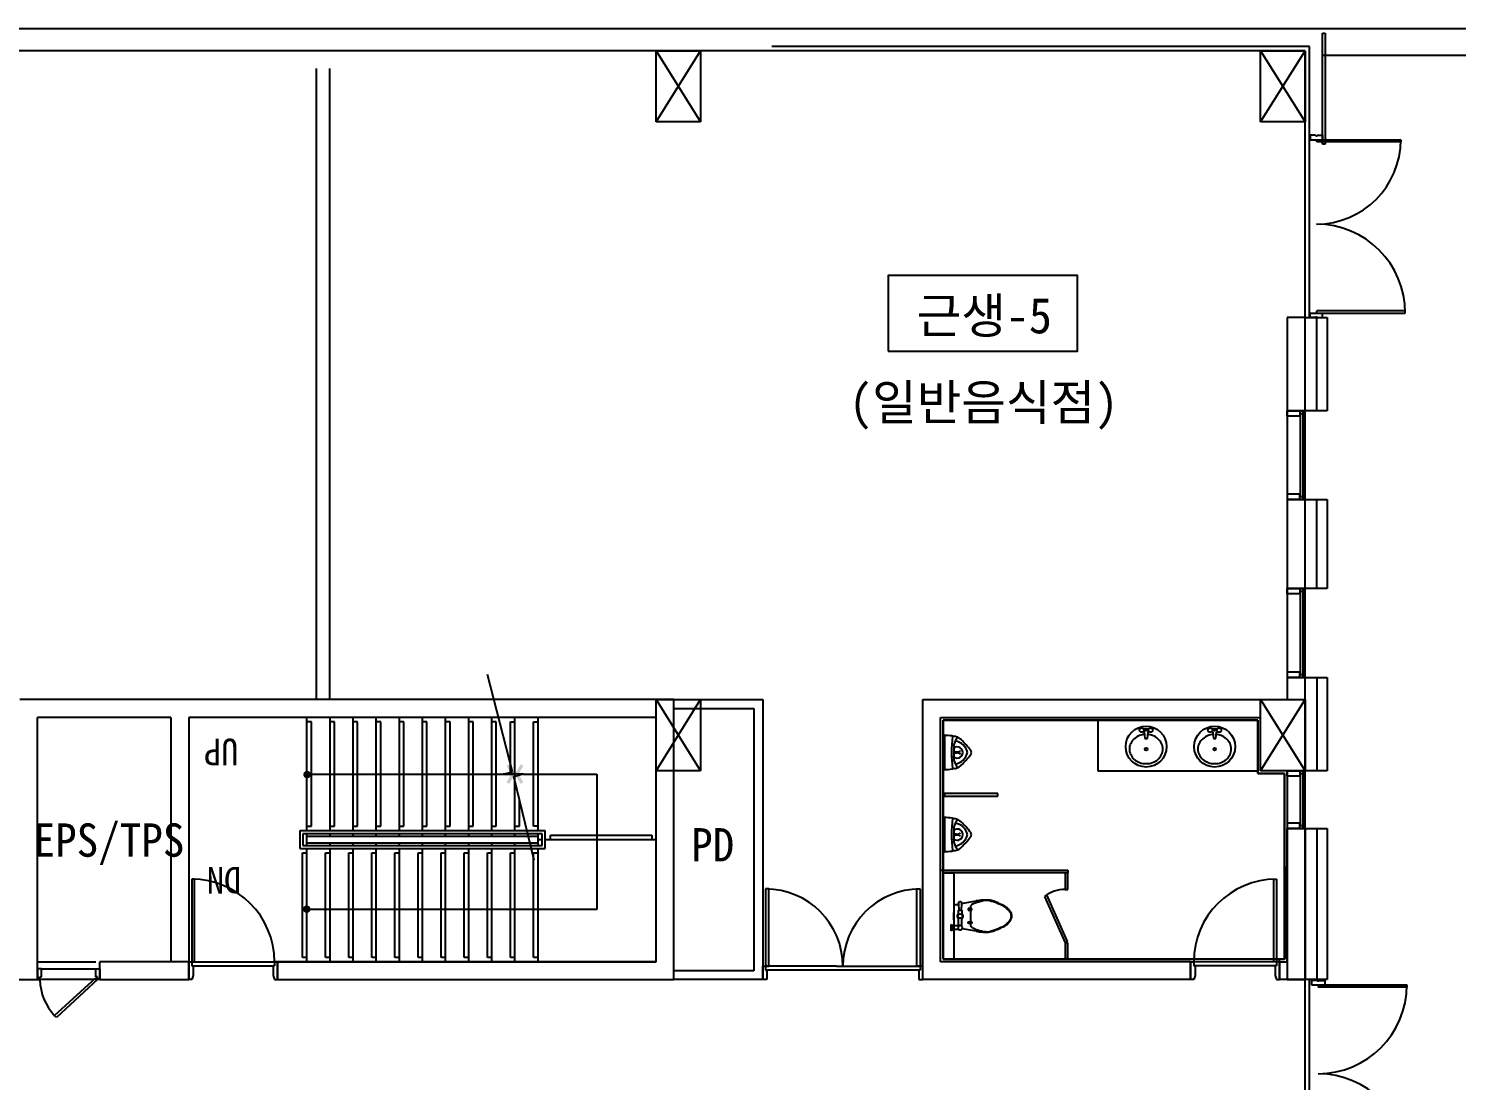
# Model space of a CAD drawing. Header units: millimetres. Extents: x 16332047 to 33387680, y -14835522 to -7015081.
# Drawn here: x 16663697 to 16679762, y -7482755 to -7470921 of the extents above; entities that cross this region are included whole.
import ezdxf
from ezdxf.enums import TextEntityAlignment as Align

# ---------------------------------------------------------------- set-up
doc = ezdxf.new("R2010")
doc.units = ezdxf.units.MM
doc.header["$LTSCALE"] = 300
doc.header["$MEASUREMENT"] = 0
doc.layers.add('arch', color=255, linetype='CONTINUOUS', lineweight=25)
doc.styles.add('돋움체', font='')
doc.styles.get('돋움체').set_extended_font_data('DotumChe')

msp = doc.modelspace()

# ---------------------------------------------------------------- hatches: boundary and pattern name
at = {"layer": 'arch'}
h = msp.add_hatch(color=256, dxfattribs=at)
edge = h.paths.add_edge_path()
edge.add_arc((16666831, -7479314), 42.7, 90, 270, ccw=False)
edge.add_arc((16666831, -7479314), 42.7, -90, 90, ccw=False)
for points in [[(16669106, -7479198), (16669075, -7479216), (16669129, -7479308), (16669075, -7479401), (16669106, -7479418), (16669170, -7479308)], [(16669233, -7479198), (16669264, -7479216), (16669211, -7479308), (16669264, -7479401), (16669233, -7479418), (16669170, -7479308)]]:
    msp.add_hatch(color=256, dxfattribs=at).paths.add_polyline_path(points)
h = msp.add_hatch(color=256, dxfattribs=at)
edge = h.paths.add_edge_path()
edge.add_arc((16666827, -7480828), 42.7, 90, 270, ccw=False)
edge.add_arc((16666827, -7480828), 42.7, -90, 90, ccw=False)

# ---------------------------------------------------------------- linework, layer by layer
for p, q in [((16616459, -7470921), (16683759, -7470921)), ((16678256, -7472221), (16678256, -7470974)), ((16678256, -7470974), (16678284, -7470974)), ((16678284, -7470974), (16678284, -7472221)), ((16678109, -7471121), (16672059, -7471121)), ((16678109, -7474171), (16678109, -7471121)), ((16678110, -7474171), (16678109, -7471121)), ((16678059, -7471171), (16654759, -7471171)), ((16678059, -7471171), (16654759, -7471171)), ((16670759, -7471171), (16671259, -7471971)), ((16670759, -7471971), (16671259, -7471171)), ((16670759, -7471971), (16670759, -7471171)), ((16670759, -7471171), (16671259, -7471171)), ((16671259, -7471171), (16671259, -7471971)), ((16677559, -7471171), (16678059, -7471971)), ((16677559, -7471971), (16678059, -7471171)), ((16677559, -7471971), (16677559, -7471171)), ((16677559, -7471171), (16678059, -7471171)), ((16678059, -7494521), (16678059, -7471171)), ((16678059, -7494521), (16678059, -7471171)), ((16678059, -7471171), (16678059, -7471971)), ((16678259, -7471221), (16683309, -7471221)), ((16666934, -7471371), (16666934, -7478471)), ((16667084, -7471371), (16667084, -7478471)), ((16671259, -7471971), (16670759, -7471971)), ((16678059, -7471971), (16677559, -7471971)), ((16678177, -7472121), (16678116, -7472121)), ((16678116, -7472121), (16678116, -7472171)), ((16678177, -7472121), (16678179, -7472126)), ((16678195, -7472121), (16678194, -7472126)), ((16678195, -7472121), (16678256, -7472121)), ((16678256, -7472121), (16678256, -7472171)), ((16678116, -7472171), (16678256, -7472171)), ((16678179, -7472126), (16678194, -7472126)), ((16678186, -7472171), (16678186, -7472196)), ((16678191, -7472171), (16679136, -7472171)), ((16679136, -7472196), (16678191, -7472196)), ((16678284, -7472221), (16678256, -7472221)), ((16679136, -7472171), (16679136, -7472196)), ((16678059, -7474171), (16677859, -7474171)), ((16677859, -7474171), (16677859, -7475221)), ((16678059, -7474171), (16678309, -7474171)), ((16678059, -7475221), (16678059, -7474171)), ((16678116, -7474171), (16678116, -7474121)), ((16678116, -7474121), (16678256, -7474121)), ((16678177, -7474171), (16678116, -7474171)), ((16678177, -7474171), (16678179, -7474165)), ((16678179, -7474165), (16678194, -7474165)), ((16678180, -7474167), (16678192, -7474167)), ((16678180, -7474167), (16678192, -7474167)), ((16678186, -7474096), (16678186, -7474121)), ((16678189, -7474171), (16678189, -7475221)), ((16679186, -7474096), (16678191, -7474096)), ((16678191, -7474121), (16679186, -7474121)), ((16678195, -7474171), (16678194, -7474165)), ((16678195, -7474171), (16678256, -7474171)), ((16678256, -7474171), (16678256, -7474121)), ((16678309, -7474171), (16678309, -7475221)), ((16679186, -7474121), (16679186, -7474096)), ((16677859, -7475221), (16678059, -7475221)), ((16677859, -7475221), (16677859, -7476221)), ((16677859, -7475221), (16678059, -7475221)), ((16678059, -7475221), (16677859, -7475221)), ((16677859, -7475221), (16677859, -7476221)), ((16677859, -7475221), (16678000, -7475221)), ((16677859, -7475281), (16677859, -7475221)), ((16677859, -7475221), (16677859, -7476221)), ((16678059, -7475221), (16677859, -7475221)), ((16678000, -7475281), (16677859, -7475281)), ((16678000, -7475221), (16678000, -7475281)), ((16678006, -7475251), (16678034, -7475251)), ((16678006, -7476191), (16678006, -7475251)), ((16678059, -7475221), (16678034, -7475221)), ((16678034, -7475221), (16678034, -7475281)), ((16678034, -7475251), (16678034, -7476191)), ((16678034, -7475281), (16678059, -7475281)), ((16678309, -7475221), (16678059, -7475221)), ((16678059, -7475281), (16678059, -7475221)), ((16678059, -7476221), (16678059, -7475221)), ((16678059, -7476221), (16678059, -7475221)), ((16678000, -7476161), (16677859, -7476161)), ((16677859, -7476161), (16677859, -7476221)), ((16678059, -7476221), (16677859, -7476221)), ((16677859, -7476221), (16677859, -7477221)), ((16677859, -7476221), (16678059, -7476221)), ((16677859, -7476221), (16678059, -7476221)), ((16677859, -7476221), (16678000, -7476221)), ((16677859, -7476221), (16678059, -7476221)), ((16678000, -7476221), (16678000, -7476161)), ((16678034, -7476191), (16678006, -7476191)), ((16678059, -7476161), (16678034, -7476161)), ((16678034, -7476161), (16678034, -7476221)), ((16678034, -7476221), (16678059, -7476221)), ((16678059, -7476221), (16678059, -7476161)), ((16678059, -7476221), (16678309, -7476221)), ((16678059, -7477221), (16678059, -7476221)), ((16678189, -7476221), (16678189, -7477221)), ((16678309, -7476221), (16678309, -7477221)), ((16677859, -7477221), (16678059, -7477221)), ((16677859, -7477221), (16677859, -7478221)), ((16677859, -7477221), (16678059, -7477221)), ((16678059, -7477221), (16677859, -7477221)), ((16677859, -7477221), (16677859, -7478221)), ((16677859, -7477221), (16678000, -7477221)), ((16677859, -7477281), (16677859, -7477221)), ((16677859, -7477221), (16677859, -7478221)), ((16678059, -7477221), (16677859, -7477221)), ((16678000, -7477221), (16678000, -7477281)), ((16678006, -7477251), (16678034, -7477251)), ((16678006, -7478191), (16678006, -7477251)), ((16678059, -7477221), (16678034, -7477221)), ((16678034, -7477221), (16678034, -7477281)), ((16678034, -7477251), (16678034, -7478191)), ((16678309, -7477221), (16678059, -7477221)), ((16678059, -7477281), (16678059, -7477221)), ((16678059, -7478221), (16678059, -7477221)), ((16678059, -7478221), (16678059, -7477221)), ((16678000, -7477281), (16677859, -7477281)), ((16678034, -7477281), (16678059, -7477281)), ((16669142, -7479282), (16668862, -7478187)), ((16678000, -7478161), (16677859, -7478161)), ((16677859, -7478161), (16677859, -7478221)), ((16678059, -7478221), (16677859, -7478221)), ((16677859, -7478221), (16677859, -7478471)), ((16677859, -7478221), (16678059, -7478221)), ((16677859, -7478221), (16678059, -7478221)), ((16677859, -7478221), (16678000, -7478221)), ((16677859, -7478221), (16678059, -7478221)), ((16678000, -7478221), (16678000, -7478161)), ((16678034, -7478191), (16678006, -7478191)), ((16678059, -7478161), (16678034, -7478161)), ((16678034, -7478161), (16678034, -7478221)), ((16678034, -7478221), (16678059, -7478221)), ((16678059, -7478221), (16678059, -7478161)), ((16678059, -7478221), (16678309, -7478221)), ((16678059, -7479271), (16678059, -7478221)), ((16678191, -7478221), (16678191, -7478496)), ((16678191, -7478221), (16678191, -7478496)), ((16678309, -7478221), (16678309, -7479271)), ((16670959, -7478471), (16663599, -7478471)), ((16670959, -7478471), (16665299, -7478471)), ((16670759, -7478471), (16671259, -7479271)), ((16670759, -7479271), (16671259, -7478471)), ((16670759, -7479271), (16670759, -7478471)), ((16670759, -7478471), (16671259, -7478471)), ((16670959, -7481621), (16670959, -7478471)), ((16670959, -7478471), (16671959, -7478471)), ((16671259, -7478471), (16671259, -7479271)), ((16671959, -7478471), (16671959, -7481621)), ((16673759, -7481621), (16673759, -7478471)), ((16673759, -7478471), (16677559, -7478471)), ((16677559, -7478471), (16677559, -7478471)), ((16677559, -7478471), (16678059, -7479271)), ((16677559, -7479271), (16678059, -7478471)), ((16677559, -7479271), (16677559, -7478471)), ((16677559, -7478471), (16678059, -7478471)), ((16678059, -7478471), (16678059, -7479271)), ((16678191, -7478496), (16678191, -7478496)), ((16678191, -7478496), (16678191, -7479246)), ((16663799, -7481621), (16663799, -7478671)), ((16665299, -7478671), (16663799, -7478671)), ((16665299, -7478671), (16665299, -7481421)), ((16670759, -7478671), (16665499, -7478671)), ((16665499, -7478671), (16665499, -7481621)), ((16670759, -7478671), (16665499, -7478671)), ((16665499, -7478671), (16665499, -7481421)), ((16666829, -7479946), (16666829, -7478671, 0)), ((16667089, -7479946), (16667089, -7478671, 0)), ((16667349, -7479946), (16667349, -7478671, 0)), ((16667609, -7479946), (16667609, -7478671, 0)), ((16667869, -7479946), (16667869, -7478671, 0)), ((16668129, -7479946), (16668129, -7478671, 0)), ((16668389, -7479946), (16668389, -7478671, 0)), ((16668649, -7479946), (16668649, -7478671, 0)), ((16668909, -7479946), (16668909, -7478671, 0)), ((16669169, -7479946), (16669169, -7478671, 0)), ((16669429, -7479946, 0), (16669429, -7478671)), ((16670759, -7481421), (16670759, -7478671)), ((16670759, -7481421), (16670759, -7478671)), ((16670959, -7478571), (16671859, -7478571)), ((16671859, -7478571), (16671859, -7481521)), ((16673959, -7481421), (16673959, -7478671)), ((16673959, -7478671), (16677559, -7478671)), ((16673989, -7478701), (16677529, -7478701)), ((16673989, -7481391), (16673989, -7478701)), ((16677529, -7478701), (16673989, -7478701)), ((16673989, -7478701), (16673989, -7481391)), ((16677529, -7478701), (16675729, -7478701)), ((16675729, -7478701), (16675729, -7479271)), ((16677529, -7478701), (16677529, -7479301)), ((16677529, -7479301), (16677529, -7478701)), ((16677529, -7479271), (16677529, -7478701)), ((16666879, -7478721, 0), (16666829, -7478721, 0)), ((16666879, -7479896, 0), (16666879, -7478721, 0)), ((16667139, -7478721, 0), (16667089, -7478721, 0)), ((16667139, -7479896, 0), (16667139, -7478721, 0)), ((16667399, -7478721, 0), (16667349, -7478721, 0)), ((16667399, -7479896, 0), (16667399, -7478721, 0)), ((16667659, -7478721, 0), (16667609, -7478721, 0)), ((16667659, -7479896, 0), (16667659, -7478721, 0)), ((16667919, -7478721, 0), (16667869, -7478721, 0)), ((16667919, -7479896, 0), (16667919, -7478721, 0)), ((16668179, -7478721, 0), (16668129, -7478721, 0)), ((16668179, -7479896, 0), (16668179, -7478721, 0)), ((16668439, -7478721, 0), (16668389, -7478721, 0)), ((16668439, -7479896, 0), (16668439, -7478721, 0)), ((16668699, -7478721, 0), (16668649, -7478721, 0)), ((16668699, -7479896, 0), (16668699, -7478721, 0)), ((16668959, -7478721, 0), (16668909, -7478721, 0)), ((16668959, -7479896, 0), (16668959, -7478721, 0)), ((16669119, -7479309, 0), (16669119, -7478721, 0)), ((16669119, -7478721, 0), (16669169, -7478721, 0)), ((16669379, -7479896), (16669379, -7478721)), ((16669379, -7478721), (16669429, -7478721)), ((16674001, -7478872), (16674001, -7479258)), ((16676242, -7478799), (16676301, -7478799)), ((16676242, -7478827), (16676245, -7478827)), ((16676250, -7478832), (16676257, -7478908)), ((16676285, -7478908), (16676293, -7478832)), ((16676298, -7478827), (16676301, -7478827)), ((16677013, -7478799), (16677072, -7478799)), ((16677013, -7478827), (16677016, -7478827)), ((16677021, -7478832), (16677028, -7478908)), ((16677056, -7478908), (16677064, -7478832)), ((16677069, -7478827), (16677072, -7478827)), ((16674088, -7478879), (16674097, -7478881)), ((16674088, -7478879), (16674097, -7478881)), ((16674092, -7478885), (16674092, -7478884)), ((16674092, -7478885), (16674092, -7478884)), ((16674097, -7478881), (16674111, -7478883)), ((16674097, -7478881), (16674111, -7478883)), ((16674106, -7479005), (16674106, -7479019)), ((16674106, -7479005), (16674106, -7479019)), ((16674106, -7479013), (16674121, -7479007)), ((16674106, -7479013), (16674121, -7479007)), ((16674106, -7479019), (16674106, -7479028)), ((16674106, -7479019), (16674106, -7479028)), ((16674106, -7479028), (16674106, -7479125)), ((16676257, -7478908), (16676285, -7478908)), ((16677028, -7478908), (16677056, -7478908)), ((16674106, -7479111), (16674106, -7479125)), ((16674106, -7479125), (16674106, -7479111)), ((16674106, -7479116), (16674121, -7479123)), ((16674106, -7479116), (16674121, -7479123)), ((16674109, -7479054), (16674110, -7479054)), ((16674109, -7479054), (16674110, -7479054)), ((16674110, -7479076), (16674109, -7479076)), ((16674110, -7479076), (16674109, -7479076)), ((16674110, -7479054), (16674112, -7479054)), ((16674110, -7479054), (16674112, -7479054)), ((16674112, -7479075), (16674110, -7479076)), ((16674112, -7479075), (16674110, -7479076)), ((16674112, -7479054), (16674121, -7479056)), ((16674112, -7479054), (16674121, -7479056)), ((16674121, -7479074), (16674112, -7479075)), ((16674121, -7479074), (16674112, -7479075)), ((16674121, -7479056), (16674128, -7479057)), ((16674121, -7479056), (16674128, -7479057)), ((16674128, -7479072), (16674121, -7479074)), ((16674128, -7479072), (16674121, -7479074)), ((16674166, -7479055), (16674170, -7479054)), ((16674166, -7479055), (16674170, -7479054)), ((16674170, -7479076), (16674166, -7479074)), ((16674170, -7479076), (16674166, -7479074)), ((16674179, -7479050), (16674183, -7479049)), ((16674179, -7479050), (16674183, -7479049)), ((16674183, -7479080), (16674179, -7479079)), ((16674183, -7479080), (16674179, -7479079)), ((16666829, -7479308), (16669149, -7479308)), ((16669036, -7479311), (16669142, -7479282)), ((16669263, -7479306), (16669036, -7479311)), ((16669156, -7479335), (16669263, -7479306)), ((16669386, -7480278), (16669156, -7479335)), ((16669262, -7479308), (16669262, -7479308)), ((16669262, -7479308), (16670089, -7479308)), ((16670089, -7479308), (16670089, -7480833)), ((16671259, -7479271), (16670759, -7479271)), ((16674097, -7479249), (16674088, -7479250)), ((16674097, -7479249), (16674088, -7479250)), ((16674092, -7479246), (16674092, -7479245)), ((16674092, -7479246), (16674092, -7479245)), ((16674111, -7479247), (16674097, -7479249)), ((16674111, -7479247), (16674097, -7479249)), ((16675729, -7479271), (16677529, -7479271)), ((16677529, -7479301), (16677829, -7479301)), ((16677829, -7479301), (16677529, -7479301)), ((16678059, -7479271), (16677559, -7479271)), ((16677829, -7479301), (16677832, -7481391)), ((16677829, -7481391), (16677829, -7479301)), ((16677859, -7479271), (16678059, -7479271)), ((16678059, -7479271), (16677859, -7479271)), ((16677859, -7479271), (16677859, -7479921)), ((16677859, -7479271), (16678000, -7479271)), ((16677859, -7479331), (16677859, -7479271)), ((16677859, -7479271), (16677859, -7479921)), ((16678059, -7479271), (16677859, -7479271)), ((16678000, -7479331), (16677859, -7479331)), ((16678000, -7479271), (16678000, -7479331)), ((16678006, -7479301), (16678034, -7479301)), ((16678006, -7479891), (16678006, -7479301)), ((16678059, -7479271), (16678034, -7479271)), ((16678034, -7479271), (16678034, -7479331)), ((16678034, -7479301), (16678034, -7479891)), ((16678034, -7479331), (16678059, -7479331)), ((16678059, -7479331), (16678059, -7479271)), ((16678059, -7479921), (16678059, -7479271)), ((16678059, -7479921), (16678059, -7479271)), ((16678309, -7479271), (16678059, -7479271)), ((16678059, -7479271), (16678059, -7479271)), ((16678191, -7479246), (16678191, -7479271)), ((16678191, -7479246), (16678191, -7479271)), ((16678191, -7479246), (16678191, -7479246)), ((16669219, -7479896, 0), (16669219, -7479586, 0)), ((16674601, -7479528), (16674001, -7479528)), ((16674001, -7479528), (16674001, -7479558)), ((16674001, -7479558), (16674601, -7479558)), ((16674601, -7479558), (16674601, -7479528)), ((16674001, -7479796), (16674001, -7480182)), ((16674088, -7479804), (16674097, -7479805)), ((16674088, -7479804), (16674097, -7479805)), ((16674092, -7479809), (16674092, -7479808)), ((16674092, -7479809), (16674092, -7479808)), ((16674097, -7479805), (16674111, -7479807)), ((16674097, -7479805), (16674111, -7479807)), ((16669509, -7479946), (16666749, -7479946)), ((16666749, -7479946), (16666749, -7480146)), ((16669474, -7479981), (16666784, -7479981)), ((16666784, -7479981), (16666784, -7480111)), ((16666829, -7479896, 0), (16666879, -7479896, 0)), ((16666829, -7480111), (16666829, -7479981)), ((16667089, -7479896, 0), (16667139, -7479896, 0)), ((16667089, -7480011), (16667089, -7479981)), ((16667089, -7480011), (16667089, -7479981)), ((16667349, -7479896, 0), (16667399, -7479896, 0)), ((16667349, -7480011, 0), (16667349, -7479981, 0)), ((16667609, -7479896, 0), (16667659, -7479896, 0)), ((16667609, -7480011), (16667609, -7479981)), ((16667869, -7479896, 0), (16667919, -7479896, 0)), ((16667869, -7480011), (16667869, -7479981)), ((16668129, -7479896, 0), (16668179, -7479896, 0)), ((16668129, -7480011), (16668129, -7479981)), ((16668389, -7479896, 0), (16668439, -7479896, 0)), ((16668389, -7480011), (16668389, -7479981)), ((16668649, -7479896, 0), (16668699, -7479896, 0)), ((16668649, -7480011), (16668649, -7479981)), ((16668649, -7480011), (16668649, -7479981)), ((16668909, -7479896, 0), (16668959, -7479896, 0)), ((16668909, -7480011), (16668909, -7479981)), ((16669169, -7479896, 0), (16669219, -7479896, 0)), ((16669169, -7480011), (16669169, -7479981)), ((16669429, -7479896), (16669379, -7479896)), ((16669429, -7480111, 0), (16669429, -7479981, 0)), ((16669474, -7480111), (16669474, -7479981)), ((16669509, -7480146), (16669509, -7479946)), ((16669569, -7480046), (16669569, -7479996)), ((16669569, -7479996), (16670709, -7479996)), ((16670709, -7479996), (16670709, -7480046)), ((16674106, -7479929), (16674106, -7479943)), ((16674106, -7479929), (16674106, -7479943)), ((16674106, -7479938), (16674121, -7479931)), ((16674106, -7479938), (16674121, -7479931)), ((16674106, -7479943), (16674106, -7479953)), ((16674106, -7479943), (16674106, -7479953)), ((16674106, -7479953), (16674106, -7480049)), ((16674109, -7479978), (16674110, -7479978)), ((16674109, -7479978), (16674110, -7479978)), ((16674110, -7479978), (16674112, -7479979)), ((16674110, -7479978), (16674112, -7479979)), ((16674112, -7479979), (16674121, -7479980)), ((16674112, -7479979), (16674121, -7479980)), ((16674121, -7479980), (16674128, -7479982)), ((16674121, -7479980), (16674128, -7479982)), ((16674166, -7479979), (16674170, -7479978)), ((16674166, -7479979), (16674170, -7479978)), ((16674179, -7479975), (16674183, -7479974)), ((16674179, -7479975), (16674183, -7479974)), ((16678000, -7479861), (16677859, -7479861)), ((16677859, -7479861), (16677859, -7479921)), ((16677859, -7481421), (16677859, -7479921)), ((16677859, -7479921), (16678059, -7479921)), ((16677859, -7479921), (16678059, -7479921)), ((16677859, -7479921), (16678000, -7479921)), ((16677859, -7479921), (16678059, -7479921)), ((16678059, -7479921), (16677859, -7479921)), ((16677859, -7479921), (16677859, -7481621)), ((16678000, -7479921), (16678000, -7479861)), ((16678034, -7479891), (16678006, -7479891)), ((16678059, -7479861), (16678034, -7479861)), ((16678034, -7479861), (16678034, -7479921)), ((16678034, -7479921), (16678059, -7479921)), ((16678059, -7479921), (16678059, -7479861)), ((16678059, -7479921), (16678059, -7481621)), ((16678059, -7479921), (16678309, -7479921)), ((16678059, -7481621), (16678059, -7479921)), ((16678191, -7479921), (16678191, -7481621)), ((16678309, -7479921), (16678309, -7481621)), ((16666749, -7480146), (16669509, -7480146)), ((16666784, -7480111), (16669474, -7480111)), ((16669429, -7480011), (16666829, -7480011)), ((16666829, -7480081), (16669429, -7480081)), ((16666829, -7481421, 0), (16666829, -7480146)), ((16667089, -7480111), (16667089, -7480081)), ((16667089, -7480111), (16667089, -7480081)), ((16667089, -7481421, 0), (16667089, -7480146)), ((16667349, -7480111, 0), (16667349, -7480081, 0)), ((16667349, -7481421, 0), (16667349, -7480146, 0)), ((16667609, -7480111), (16667609, -7480081)), ((16667609, -7481421, 0), (16667609, -7480146)), ((16667869, -7480111), (16667869, -7480081)), ((16667869, -7481421, 0), (16667869, -7480146)), ((16668129, -7480111), (16668129, -7480081)), ((16668129, -7481421, 0), (16668129, -7480146)), ((16668389, -7480111), (16668389, -7480081)), ((16668389, -7481421, 0), (16668389, -7480146)), ((16668649, -7480111), (16668649, -7480081)), ((16668649, -7481421, 0), (16668649, -7480146)), ((16668909, -7480111), (16668909, -7480081)), ((16668909, -7481421, 0), (16668909, -7480146)), ((16669169, -7480111), (16669169, -7480081)), ((16669169, -7481421, 0), (16669169, -7480146)), ((16669429, -7480081), (16669429, -7480011)), ((16669429, -7480046, 0), (16669474, -7480046, 0)), ((16669429, -7481421), (16669429, -7480146, 0)), ((16669509, -7480046, 0), (16670759, -7480046)), ((16674106, -7480035), (16674106, -7480049)), ((16674106, -7480049), (16674106, -7480035)), ((16674106, -7480041), (16674121, -7480047)), ((16674106, -7480041), (16674121, -7480047)), ((16674110, -7480000), (16674109, -7480000)), ((16674110, -7480000), (16674109, -7480000)), ((16674112, -7480000), (16674110, -7480000)), ((16674112, -7480000), (16674110, -7480000)), ((16674121, -7479998), (16674112, -7480000)), ((16674121, -7479998), (16674112, -7480000)), ((16674128, -7479997), (16674121, -7479998)), ((16674128, -7479997), (16674121, -7479998)), ((16674170, -7480000), (16674166, -7479999)), ((16674170, -7480000), (16674166, -7479999)), ((16674183, -7480005), (16674179, -7480003)), ((16674183, -7480005), (16674179, -7480003)), ((16666779, -7481371, 0), (16666779, -7480196, 0)), ((16666779, -7480196, 0), (16666829, -7480196, 0)), ((16667039, -7481371, 0), (16667039, -7480196, 0)), ((16667039, -7480196, 0), (16667089, -7480196, 0)), ((16667299, -7481371, 0), (16667299, -7480196, 0)), ((16667299, -7480196, 0), (16667349, -7480196, 0)), ((16667559, -7481371, 0), (16667559, -7480196, 0)), ((16667559, -7480196, 0), (16667609, -7480196, 0)), ((16667819, -7481371, 0), (16667819, -7480196, 0)), ((16667819, -7480196, 0), (16667869, -7480196, 0)), ((16668079, -7481371, 0), (16668079, -7480196, 0)), ((16668079, -7480196, 0), (16668129, -7480196, 0)), ((16668339, -7481371, 0), (16668339, -7480196, 0)), ((16668339, -7480196, 0), (16668389, -7480196, 0)), ((16668599, -7481371, 0), (16668599, -7480196, 0)), ((16668599, -7480196, 0), (16668649, -7480196, 0)), ((16668859, -7481371, 0), (16668859, -7480196, 0)), ((16668859, -7480196, 0), (16668909, -7480196, 0)), ((16669119, -7481371, 0), (16669119, -7480196, 0)), ((16669119, -7480196, 0), (16669169, -7480196, 0)), ((16669379, -7481371, 0), (16669379, -7480196, 0)), ((16669379, -7480196, 0), (16669429, -7480196, 0)), ((16674097, -7480173), (16674088, -7480175)), ((16674097, -7480173), (16674088, -7480175)), ((16674092, -7480170), (16674092, -7480169)), ((16674092, -7480170), (16674092, -7480169)), ((16674111, -7480171), (16674097, -7480173)), ((16674111, -7480171), (16674097, -7480173)), ((16673959, -7480391), (16673989, -7480391)), ((16673989, -7480391), (16673989, -7481391)), ((16673989, -7480391), (16675389, -7480391)), ((16675389, -7480421), (16673989, -7480421)), ((16673989, -7481391), (16673989, -7480421)), ((16673989, -7480421), (16674109, -7480421)), ((16674109, -7480421), (16674109, -7481391)), ((16675389, -7480421), (16675359, -7480421)), ((16675359, -7480421), (16675359, -7480606)), ((16675389, -7480391), (16675389, -7480421)), ((16675389, -7480606), (16675389, -7480421)), ((16665564, -7480491), (16665534, -7480491)), ((16665534, -7480491), (16665534, -7481421)), ((16665564, -7481421), (16665564, -7480491)), ((16672027, -7480601), (16671989, -7480601)), ((16671989, -7480601), (16671989, -7481471)), ((16672027, -7481471), (16672027, -7480601)), ((16673691, -7481471), (16673691, -7480601)), ((16673691, -7480601), (16673729, -7480601)), ((16673729, -7480601), (16673729, -7481471)), ((16675359, -7480606), (16675389, -7480606)), ((16677706, -7481421), (16677706, -7480491)), ((16677706, -7480491), (16677736, -7480491)), ((16677736, -7480491), (16677736, -7481421)), ((16674110, -7480800), (16674111, -7480793)), ((16674110, -7480800), (16674111, -7480793)), ((16674111, -7480787), (16674112, -7480783)), ((16674111, -7480787), (16674112, -7480783)), ((16674111, -7480793), (16674111, -7480787)), ((16674111, -7480793), (16674111, -7480787)), ((16674112, -7480783), (16674114, -7480781)), ((16674112, -7480783), (16674114, -7480781)), ((16674114, -7480781), (16674117, -7480780)), ((16674114, -7480781), (16674117, -7480780)), ((16674117, -7480780), (16674120, -7480779)), ((16674117, -7480780), (16674120, -7480779)), ((16674120, -7480779), (16674124, -7480778)), ((16674120, -7480779), (16674124, -7480778)), ((16674124, -7480778), (16674128, -7480777)), ((16674124, -7480778), (16674128, -7480777)), ((16674128, -7480777), (16674135, -7480776)), ((16674128, -7480777), (16674135, -7480776)), ((16674135, -7480776), (16674139, -7480775)), ((16674135, -7480776), (16674139, -7480775)), ((16674139, -7480775), (16674144, -7480774)), ((16674139, -7480775), (16674144, -7480774)), ((16674144, -7480774), (16674149, -7480773)), ((16674144, -7480774), (16674149, -7480773)), ((16674149, -7480773), (16674154, -7480772)), ((16674149, -7480773), (16674154, -7480772)), ((16674154, -7480772), (16674160, -7480771)), ((16674154, -7480772), (16674160, -7480771)), ((16674160, -7480771), (16674165, -7480770)), ((16674160, -7480771), (16674165, -7480770)), ((16674164, -7480754), (16674165, -7480750)), ((16674164, -7480754), (16674165, -7480750)), ((16674165, -7480759), (16674164, -7480754)), ((16674165, -7480759), (16674164, -7480754)), ((16674165, -7480750), (16674167, -7480746)), ((16674165, -7480750), (16674167, -7480746)), ((16674165, -7480762), (16674165, -7480759)), ((16674165, -7480762), (16674165, -7480759)), ((16674165, -7480765), (16674165, -7480762)), ((16674165, -7480765), (16674165, -7480762)), ((16674165, -7480770), (16674165, -7480765)), ((16674165, -7480770), (16674165, -7480765)), ((16674169, -7480841), (16674165, -7480770)), ((16674167, -7480746), (16674170, -7480743)), ((16674167, -7480746), (16674170, -7480743)), ((16674170, -7480743), (16674174, -7480741)), ((16674170, -7480743), (16674174, -7480741)), ((16674174, -7480741), (16674176, -7480740)), ((16674174, -7480741), (16674176, -7480740)), ((16674176, -7480740), (16674178, -7480740)), ((16674176, -7480740), (16674178, -7480740)), ((16674178, -7480740), (16674179, -7480740)), ((16674178, -7480740), (16674179, -7480740)), ((16674179, -7480740), (16674180, -7480740)), ((16674179, -7480740), (16674180, -7480740)), ((16674180, -7480740), (16674183, -7480740)), ((16674180, -7480740), (16674183, -7480740)), ((16674183, -7480740), (16674185, -7480741)), ((16674183, -7480740), (16674185, -7480741)), ((16674185, -7480741), (16674188, -7480743)), ((16674185, -7480741), (16674188, -7480743)), ((16674188, -7480743), (16674191, -7480746)), ((16674188, -7480743), (16674191, -7480746)), ((16674194, -7480765), (16674189, -7480841)), ((16674191, -7480746), (16674193, -7480750)), ((16674191, -7480746), (16674193, -7480750)), ((16674193, -7480750), (16674194, -7480754)), ((16674193, -7480750), (16674194, -7480754)), ((16674194, -7480765), (16674359, -7480736)), ((16674194, -7480765), (16674359, -7480736)), ((16674194, -7480754), (16674194, -7480759)), ((16674194, -7480754), (16674194, -7480759)), ((16674194, -7480759), (16674194, -7480762)), ((16674194, -7480759), (16674194, -7480762)), ((16674194, -7480762), (16674194, -7480765)), ((16674194, -7480762), (16674194, -7480765)), ((16674299, -7481021), (16674299, -7480791)), ((16675154, -7480668), (16675129, -7480686)), ((16675129, -7480686), (16675359, -7481206)), ((16675385, -7481191), (16675154, -7480668)), ((16669489, -7480833), (16666829, -7480833)), ((16670089, -7480833), (16669489, -7480833)), ((16674109, -7480906), (16674110, -7480819)), ((16674109, -7480906), (16674110, -7480819)), ((16674110, -7480993), (16674109, -7480906)), ((16674110, -7480993), (16674109, -7480906)), ((16674110, -7480808), (16674110, -7480800)), ((16674110, -7480808), (16674110, -7480800)), ((16674110, -7480819), (16674110, -7480808)), ((16674110, -7480819), (16674110, -7480808)), ((16674159, -7480891), (16674159, -7480841)), ((16674159, -7480841), (16674199, -7480841)), ((16674159, -7481021), (16674159, -7480921)), ((16674199, -7480841), (16674199, -7480891)), ((16674199, -7481021), (16674199, -7480921)), ((16674309, -7480821), (16674269, -7480821)), ((16674269, -7480821), (16674269, -7480841)), ((16674269, -7480841), (16674309, -7480841)), ((16674309, -7480841), (16674309, -7480821)), ((16674079, -7481001), (16674089, -7481006)), ((16674079, -7481071), (16674079, -7481001)), ((16674079, -7481001), (16674089, -7481006)), ((16674079, -7481071), (16674079, -7481001)), ((16674089, -7481066), (16674079, -7481071)), ((16674089, -7481066), (16674079, -7481071)), ((16674089, -7481006), (16674089, -7481016)), ((16674089, -7481006), (16674089, -7481016)), ((16674089, -7481056), (16674089, -7481016)), ((16674089, -7481016), (16674111, -7481016)), ((16674089, -7481016), (16674111, -7481016)), ((16674164, -7481056), (16674089, -7481056)), ((16674089, -7481056), (16674089, -7481066)), ((16674164, -7481056), (16674089, -7481056)), ((16674089, -7481056), (16674089, -7481066)), ((16674110, -7481004), (16674110, -7480993)), ((16674110, -7481004), (16674110, -7480993)), ((16674110, -7481012), (16674110, -7481004)), ((16674110, -7481012), (16674110, -7481004)), ((16674111, -7481016), (16674110, -7481012)), ((16674111, -7481016), (16674110, -7481012)), ((16674164, -7481016), (16674111, -7481016)), ((16674359, -7481076), (16674201, -7481048)), ((16674359, -7481076), (16674201, -7481048)), ((16674269, -7480991), (16674269, -7480971)), ((16674269, -7480971), (16674309, -7480971)), ((16674309, -7480991), (16674269, -7480991)), ((16674309, -7480971), (16674309, -7480991)), ((16675359, -7481206), (16675385, -7481191)), ((16675389, -7481206), (16675359, -7481206)), ((16675359, -7481206), (16675359, -7481391)), ((16675389, -7481391), (16675389, -7481206)), ((16663799, -7481421), (16664454, -7481421)), ((16664499, -7481621), (16664499, -7481421)), ((16665299, -7481421), (16664499, -7481421)), ((16665499, -7481421), (16665299, -7481421)), ((16665499, -7481421), (16666499, -7481421)), ((16665499, -7481621), (16665499, -7481421)), ((16665499, -7481421), (16665534, -7481421)), ((16665499, -7481421), (16670759, -7481421)), ((16665534, -7481421), (16666464, -7481421)), ((16665534, -7481421), (16665564, -7481421)), ((16665534, -7481421), (16665534, -7481466)), ((16666499, -7481421), (16666464, -7481421)), ((16666464, -7481421), (16666464, -7481466)), ((16670759, -7481421), (16666499, -7481421)), ((16666499, -7481421), (16666499, -7481621)), ((16666499, -7481621), (16666499, -7481421)), ((16666829, -7481371, 0), (16666779, -7481371, 0)), ((16667089, -7481371, 0), (16667039, -7481371, 0)), ((16667349, -7481371, 0), (16667299, -7481371, 0)), ((16667609, -7481371, 0), (16667559, -7481371, 0)), ((16667869, -7481371, 0), (16667819, -7481371, 0)), ((16668129, -7481371, 0), (16668079, -7481371, 0)), ((16668389, -7481371, 0), (16668339, -7481371, 0)), ((16668649, -7481371, 0), (16668599, -7481371, 0)), ((16668909, -7481371, 0), (16668859, -7481371, 0)), ((16669169, -7481371, 0), (16669119, -7481371, 0)), ((16669429, -7481371, 0), (16669379, -7481371, 0)), ((16676771, -7481421), (16673959, -7481421)), ((16677832, -7481391), (16673989, -7481391)), ((16674109, -7481391), (16673989, -7481391)), ((16673989, -7481391), (16676771, -7481391)), ((16675359, -7481391), (16675389, -7481391)), ((16676771, -7481421), (16676771, -7481621)), ((16677771, -7481421), (16676771, -7481421)), ((16676771, -7481621), (16676771, -7481421)), ((16676771, -7481421), (16676806, -7481421)), ((16677736, -7481421), (16676806, -7481421)), ((16676806, -7481421), (16676806, -7481466)), ((16677736, -7481421), (16677706, -7481421)), ((16677771, -7481421), (16677736, -7481421)), ((16677736, -7481421), (16677736, -7481466)), ((16677771, -7481391), (16677829, -7481391)), ((16677771, -7481421), (16677771, -7481391)), ((16677771, -7481421), (16677859, -7481421)), ((16677771, -7481421), (16677771, -7481621)), ((16677771, -7481621), (16677771, -7481421)), ((16663799, -7481501), (16663799, -7481501)), ((16663799, -7481501), (16663799, -7481501)), ((16663799, -7481501), (16663799, -7481621)), ((16663844, -7481501), (16663799, -7481501)), ((16663824, -7481621), (16663824, -7481591)), ((16663824, -7481591), (16663844, -7481591)), ((16663844, -7481501), (16664454, -7481501)), ((16663844, -7481531), (16663844, -7481501)), ((16663844, -7481591), (16663844, -7481531)), ((16663844, -7481531), (16663844, -7481531)), ((16663990, -7482026), (16664455, -7481600)), ((16664454, -7481531), (16664454, -7481501)), ((16664454, -7481501), (16664499, -7481501)), ((16664454, -7481591), (16664454, -7481531)), ((16664454, -7481531), (16664454, -7481531)), ((16664474, -7481591), (16664454, -7481591)), ((16664455, -7481600), (16664474, -7481621)), ((16664474, -7481621), (16664474, -7481591)), ((16664499, -7481501), (16664499, -7481501)), ((16664499, -7481501), (16664499, -7481621)), ((16664499, -7481601), (16664499, -7481601)), ((16665534, -7481466), (16666464, -7481466)), ((16665534, -7481466), (16665549, -7481466)), ((16665549, -7481576), (16665534, -7481621)), ((16665549, -7481466), (16665549, -7481576)), ((16666464, -7481466), (16666449, -7481466)), ((16666449, -7481466), (16666449, -7481576)), ((16666449, -7481576), (16666464, -7481621)), ((16671859, -7481521), (16670959, -7481521)), ((16671959, -7481491), (16671959, -7481471)), ((16671959, -7481471), (16671989, -7481471)), ((16671959, -7481621), (16671959, -7481491)), ((16672789, -7481471), (16671989, -7481471)), ((16671989, -7481471), (16672027, -7481471)), ((16671989, -7481471), (16671989, -7481516)), ((16671989, -7481516), (16672004, -7481516)), ((16673714, -7481516), (16672004, -7481516)), ((16672004, -7481516), (16672004, -7481526)), ((16672004, -7481526), (16672004, -7481526)), ((16672004, -7481526), (16672004, -7481621)), ((16672789, -7481471), (16673729, -7481471)), ((16673729, -7481471), (16673691, -7481471)), ((16673729, -7481516), (16673714, -7481516)), ((16673714, -7481516), (16673714, -7481526)), ((16673714, -7481526), (16673714, -7481526)), ((16673714, -7481526), (16673714, -7481621)), ((16673759, -7481471), (16673729, -7481471)), ((16673729, -7481471), (16673729, -7481516)), ((16673759, -7481491), (16673759, -7481471)), ((16673759, -7481621), (16673759, -7481491)), ((16677736, -7481466), (16676806, -7481466)), ((16676806, -7481466), (16676821, -7481466)), ((16676821, -7481576), (16676806, -7481621)), ((16676821, -7481466), (16676821, -7481576)), ((16677736, -7481466), (16677721, -7481466)), ((16677721, -7481466), (16677721, -7481576)), ((16677721, -7481576), (16677736, -7481621)), ((16662739, -7481621), (16663799, -7481621)), ((16664474, -7481621), (16663799, -7481621)), ((16663799, -7481621), (16663824, -7481621)), ((16664474, -7481621), (16663824, -7481621)), ((16664474, -7481621), (16664010, -7482047)), ((16664499, -7481621), (16664474, -7481621)), ((16664499, -7481621), (16665499, -7481621)), ((16664499, -7481621), (16664499, -7481621)), ((16665534, -7481621), (16665499, -7481621)), ((16665534, -7481621), (16665534, -7481621)), ((16666464, -7481621), (16666464, -7481621)), ((16666464, -7481621), (16666499, -7481621)), ((16666499, -7481621), (16670959, -7481621)), ((16671959, -7481621), (16670959, -7481621)), ((16672004, -7481621), (16671959, -7481621)), ((16673714, -7481621), (16673759, -7481621)), ((16676771, -7481621), (16673759, -7481621)), ((16676806, -7481621), (16676771, -7481621)), ((16676806, -7481621), (16676806, -7481621)), ((16677736, -7481621), (16677736, -7481621)), ((16677736, -7481621), (16677771, -7481621)), ((16678059, -7481621), (16677771, -7481621)), ((16677859, -7481621), (16678059, -7481621)), ((16678309, -7481621), (16678059, -7481621)), ((16678109, -7494571), (16678109, -7481621)), ((16678196, -7481629), (16678130, -7481629)), ((16678130, -7481629), (16678130, -7481679)), ((16678130, -7481679), (16678280, -7481679)), ((16678196, -7481629), (16678198, -7481634)), ((16678198, -7481634), (16678213, -7481634)), ((16678205, -7481679), (16678205, -7481704)), ((16678205, -7481679), (16679205, -7481679)), ((16679205, -7481704), (16678205, -7481704)), ((16678214, -7481629), (16678213, -7481634)), ((16678214, -7481629), (16678280, -7481629)), ((16678280, -7481629), (16678280, -7481679)), ((16679205, -7481679), (16679205, -7481704)), ((16664010, -7482047), (16663990, -7482026))]:
    msp.add_line(p, q, dxfattribs=at)
msp.add_lwpolyline([(16673368, -7474550), (16675497, -7474550), (16675497, -7473699), (16673368, -7473699)], close=True, dxfattribs=at)
for centre, radius in [((16676271, -7478999), 230), ((16676221, -7478813), 25), ((16676271, -7478813), 8), ((16676321, -7478813), 25), ((16677042, -7478999), 230), ((16676992, -7478813), 25), ((16677042, -7478813), 8), ((16677092, -7478813), 25), ((16676271, -7479027), 15), ((16677042, -7479027), 15), ((16674179, -7480906), 25)]:
    msp.add_circle(centre, radius, dxfattribs=at)
for centre, radius, start, end in [((16678186, -7472171), 950, 270, 0), ((16678186, -7474121), 1000, 0, 90), ((16673933, -7480120), 1250, 82.8637, 86.884), ((16673933, -7480120), 1250, 82.8637, 86.884), ((16676270, -7479074), 213, 94.6663, 110.0194), ((16676245, -7478832), 5, 5.3909, 90), ((16676270, -7479074), 213, 69.9806, 84.7618), ((16676298, -7478832), 5, 90, 174.6091), ((16677041, -7479074), 213, 94.6663, 110.0194), ((16677016, -7478832), 5, 5.3909, 90), ((16677041, -7479074), 213, 69.9806, 84.7618), ((16677069, -7478832), 5, 90, 174.6091), ((16675581, -7479065), 1500, 173.1149, 186.8851), ((16675581, -7479065), 1500, 173.1149, 186.8851), ((16674088, -7478883), 4, 79.6045, 82.9881), ((16674088, -7478883), 4, 352.9881, 79.6045), ((16674088, -7478883), 4, 79.6045, 82.9881), ((16674088, -7478883), 4, 352.9881, 79.6045), ((16674096, -7478885), 5, 82.4359, 173.0157), ((16674096, -7478885), 5, 82.4359, 173.0157), ((16674256, -7479005), 150, 150.6835, 180), ((16674256, -7479005), 150, 150.6835, 180), ((16674091, -7479021), 140, 70.7357, 81.788), ((16674091, -7479021), 140, 70.7357, 81.788), ((16674146, -7479065), 63, 246.9973, 113.0027), ((16674146, -7479065), 63, 246.9973, 113.0027), ((16674097, -7479105), 170, 13.6092, 81.4075), ((16674097, -7479105), 170, 13.6092, 81.4075), ((16674212, -7478980), 100, 134.427, 150.6833), ((16674212, -7478980), 100, 134.427, 150.6833), ((16674091, -7479021), 140, 46.0519, 70.7359), ((16674134, -7478900), 12, 314.4266, 70.753), ((16674091, -7479021), 140, 46.0519, 70.7359), ((16674134, -7478900), 12, 314.4266, 70.753), ((16673356, -7479784), 1200, 38.3382, 46.0529), ((16673356, -7479784), 1200, 38.3382, 46.0529), ((16676228, -7479026), 146, 154.7845, 180), ((16676228, -7479026), 146, 180, 205.2155), ((16676249, -7479036), 168, 131.3358, 154.7845), ((16676262, -7479051), 188, 110.0194, 131.3358), ((16676279, -7479051), 188, 48.6642, 69.9806), ((16676292, -7479036), 168, 25.2155, 48.6642), ((16676312, -7479026), 146, 0, 25.2155), ((16676312, -7479026), 146, 334.7845, 0), ((16676999, -7479026), 146, 154.7845, 180), ((16676999, -7479026), 146, 180, 205.2155), ((16677020, -7479036), 168, 131.3358, 154.7845), ((16677033, -7479051), 188, 110.0194, 131.3358), ((16677050, -7479051), 188, 48.6642, 69.9806), ((16677063, -7479036), 168, 25.2155, 48.6642), ((16677083, -7479026), 146, 0, 25.2155), ((16677083, -7479026), 146, 334.7845, 0), ((16674256, -7479125), 150, 180, 209.3154), ((16674256, -7479125), 150, 180, 209.3154), ((16674097, -7479025), 170, 278.5924, 346.3909), ((16674097, -7479025), 170, 278.5924, 346.3909), ((16674153, -7478894), 165, 261.1854, 264.2484), ((16674153, -7478894), 165, 261.1854, 264.2484), ((16674153, -7479236), 165, 95.7488, 98.8118), ((16674153, -7479236), 165, 95.7488, 98.8118), ((16674144, -7478980), 78.2, 264.2532, 272.6106), ((16674144, -7478980), 78.2, 264.2532, 272.6106), ((16674144, -7479149), 78.3, 87.3846, 95.7513), ((16674144, -7479149), 78.3, 87.3846, 95.7513), ((16674145, -7479006), 52.4, 272.6153, 284.4546), ((16674145, -7479006), 52.4, 272.6153, 284.4546), ((16674145, -7479123), 52.4, 75.5458, 87.3848), ((16674145, -7479123), 52.4, 75.5458, 87.3848), ((16674094, -7478807), 258, 284.4577, 286.2001), ((16674094, -7478807), 258, 284.4577, 286.2001), ((16674094, -7479322), 258, 73.7987, 75.5419), ((16674094, -7479322), 258, 73.7987, 75.5419), ((16674217, -7479184), 138, 107.8515, 109.9723), ((16674217, -7479184), 138, 107.8515, 109.9723), ((16674217, -7478946), 138, 250.0277, 252.1485), ((16674217, -7478946), 138, 250.0277, 252.1485), ((16674226, -7479213), 169, 106.114, 107.8499), ((16674226, -7479213), 169, 106.114, 107.8499), ((16674226, -7478917), 169, 252.1501, 253.8861), ((16674226, -7478917), 169, 252.1501, 253.8861), ((16673351, -7478351), 1200, 314.319, 322.0337), ((16674266, -7479065), 40, 0.0101, 38.3387), ((16674266, -7479065), 40, 0.0101, 38.3387), ((16674266, -7479065), 40, 321.6611, 0.0101), ((16674266, -7479065), 40, 321.6611, 0.0101), ((16676249, -7479017), 168, 205.2155, 228.6642), ((16676262, -7479002), 188, 228.6642, 249.9806), ((16676270, -7478978), 213, 249.9806, 270), ((16676270, -7478978), 213, 270, 290.0194), ((16676279, -7479002), 188, 290.0194, 311.3358), ((16676292, -7479017), 168, 311.3358, 334.7845), ((16677020, -7479017), 168, 205.2155, 228.6642), ((16677033, -7479002), 188, 228.6642, 249.9806), ((16677041, -7478978), 213, 249.9806, 270), ((16677041, -7478978), 213, 270, 290.0194), ((16677050, -7479002), 188, 290.0194, 311.3358), ((16677063, -7479017), 168, 311.3358, 334.7845), ((16673933, -7478010), 1250, 273.1166, 277.137), ((16673933, -7478010), 1250, 273.1166, 277.137), ((16674088, -7479246), 4, 280.2777, 6.899), ((16674088, -7479246), 4, 280.2777, 6.899), ((16674088, -7479246), 4, 277.2155, 280.3955), ((16674088, -7479246), 4, 277.2155, 280.3955), ((16674096, -7479244), 5, 186.8215, 277.5572), ((16674096, -7479244), 5, 186.8215, 277.5572), ((16674091, -7479108), 140, 278.2063, 289.2604), ((16674091, -7479108), 140, 278.2063, 289.2604), ((16674091, -7479108), 140, 278.2063, 289.2604), ((16674091, -7479108), 140, 278.2063, 289.2604), ((16674212, -7479149), 100, 209.3127, 225.5672), ((16674212, -7479149), 100, 209.3127, 225.5672), ((16674092, -7479104), 144, 288.7569, 312.7039), ((16674134, -7479229), 12, 289.2698, 45.5729), ((16674134, -7479229), 12, 289.2698, 45.5729), ((16673933, -7481044), 1250, 82.8637, 86.884), ((16673933, -7481044), 1250, 82.8637, 86.884), ((16675581, -7479989), 1500, 173.1149, 186.8851), ((16675581, -7479989), 1500, 173.1149, 186.8851), ((16674088, -7479808), 4, 79.6045, 82.9881), ((16674088, -7479808), 4, 352.9881, 79.6045), ((16674088, -7479808), 4, 79.6045, 82.9881), ((16674088, -7479808), 4, 352.9881, 79.6045), ((16674096, -7479810), 5, 82.4359, 173.0157), ((16674096, -7479810), 5, 82.4359, 173.0157), ((16674091, -7479946), 140, 70.7357, 81.788), ((16674091, -7479946), 140, 70.7357, 81.788), ((16674212, -7479905), 100, 134.427, 150.6833), ((16674212, -7479905), 100, 134.427, 150.6833), ((16674091, -7479946), 140, 46.0519, 70.7359), ((16674134, -7479825), 12, 314.4266, 70.753), ((16674091, -7479946), 140, 46.0519, 70.7359), ((16674134, -7479825), 12, 314.4266, 70.753), ((16674256, -7479929), 150, 150.6835, 180), ((16674256, -7479929), 150, 150.6835, 180), ((16674146, -7479989), 63, 246.9973, 113.0027), ((16674146, -7479989), 63, 246.9973, 113.0027), ((16674097, -7480029), 170, 13.6092, 81.4075), ((16674097, -7480029), 170, 13.6092, 81.4075), ((16674097, -7479949), 170, 278.5924, 346.3909), ((16674097, -7479949), 170, 278.5924, 346.3909), ((16674153, -7479818), 165, 261.1854, 264.2484), ((16674153, -7479818), 165, 261.1854, 264.2484), ((16674153, -7480160), 165, 95.7488, 98.8118), ((16674153, -7480160), 165, 95.7488, 98.8118), ((16674144, -7479905), 78.2, 264.2532, 272.6106), ((16674144, -7479905), 78.2, 264.2532, 272.6106), ((16674144, -7480074), 78.3, 87.3846, 95.7513), ((16674144, -7480074), 78.3, 87.3846, 95.7513), ((16674145, -7479931), 52.4, 272.6153, 284.4546), ((16674145, -7479931), 52.4, 272.6153, 284.4546), ((16674145, -7480048), 52.4, 75.5458, 87.3848), ((16674145, -7480048), 52.4, 75.5458, 87.3848), ((16674094, -7479732), 258, 284.4577, 286.2001), ((16674094, -7479732), 258, 284.4577, 286.2001), ((16674217, -7480108), 138, 107.8515, 109.9723), ((16674217, -7480108), 138, 107.8515, 109.9723), ((16674226, -7480137), 169, 106.114, 107.8499), ((16674226, -7480137), 169, 106.114, 107.8499), ((16673356, -7480709), 1200, 38.3382, 46.0529), ((16673356, -7480709), 1200, 38.3382, 46.0529), ((16674266, -7479989), 40, 0.0101, 38.3387), ((16674266, -7479989), 40, 0.0101, 38.3387), ((16674266, -7479989), 40, 321.6611, 0.0101), ((16674266, -7479989), 40, 321.6611, 0.0101), ((16674256, -7480049), 150, 180, 209.3154), ((16674256, -7480049), 150, 180, 209.3154), ((16674212, -7480074), 100, 209.3127, 225.5672), ((16674212, -7480074), 100, 209.3127, 225.5672), ((16674092, -7480029), 144, 288.7569, 312.7039), ((16674134, -7480154), 12, 289.2698, 45.5729), ((16674134, -7480154), 12, 289.2698, 45.5729), ((16674094, -7480247), 258, 73.7987, 75.5419), ((16674094, -7480247), 258, 73.7987, 75.5419), ((16674217, -7479870), 138, 250.0277, 252.1485), ((16674217, -7479870), 138, 250.0277, 252.1485), ((16674226, -7479841), 169, 252.1501, 253.8861), ((16674226, -7479841), 169, 252.1501, 253.8861), ((16673351, -7479276), 1200, 314.319, 322.0337), ((16673933, -7478934), 1250, 273.1166, 277.137), ((16673933, -7478934), 1250, 273.1166, 277.137), ((16674088, -7480171), 4, 280.2777, 6.899), ((16674088, -7480171), 4, 280.2777, 6.899), ((16674088, -7480171), 4, 277.2155, 280.3955), ((16674088, -7480171), 4, 277.2155, 280.3955), ((16674096, -7480168), 5, 186.8215, 277.5572), ((16674096, -7480168), 5, 186.8215, 277.5572), ((16674091, -7480033), 140, 278.2063, 289.2604), ((16674091, -7480033), 140, 278.2063, 289.2604), ((16674091, -7480033), 140, 278.2063, 289.2604), ((16674091, -7480033), 140, 278.2063, 289.2604), ((16665534, -7481421), 930, 0, 90), ((16671989, -7481471), 870, 0, 90), ((16673729, -7481471), 870, 90, 180), ((16675361, -7480979), 373, 90.2108, 128.3181), ((16677736, -7481421), 930, 90, 180), ((16674312, -7480791), 12.3, 135, 180), ((16674342, -7480821), 54.8, 114.0722, 135), ((16674438, -7481037), 291, 110.556, 114.0722), ((16674534, -7481292), 564, 108.0286, 110.556), ((16674492, -7481499), 775, 94.7636, 99.8465), ((16674492, -7481499), 775, 94.7636, 99.8465), ((16674689, -7481768), 1064, 105.9454, 108.0286), ((16674624, -7481541), 828, 103.5833, 105.9454), ((16674464, -7481167), 441, 88.0276, 94.7636), ((16674464, -7481167), 441, 88.0276, 94.7636), ((16674487, -7480973), 244, 94.3987, 103.5833), ((16674477, -7480841), 111, 80.7598, 94.3987), ((16674469, -7481029), 304, 81.2538, 88.0276), ((16674469, -7481029), 304, 81.2538, 88.0276), ((16674459, -7480951), 223, 74.0546, 80.7598), ((16674483, -7480940), 213, 73.1639, 81.2538), ((16674483, -7480940), 213, 73.1639, 81.2538), ((16674323, -7481426), 717, 70.317, 74.0546), ((16674412, -7481172), 456, 71.565, 73.1639), ((16674412, -7481172), 456, 71.565, 73.1639), ((16674238, -7481695), 1007, 70.4891, 71.565), ((16674238, -7481695), 1007, 70.4891, 71.565), ((16673927, -7482534), 1894, 68.9625, 70.317), ((16674387, -7481276), 562, 66.0375, 70.4891), ((16674387, -7481276), 562, 66.0375, 70.4891), ((16674396, -7481313), 585, 66.5258, 68.9625), ((16674255, -7481573), 887, 62.4927, 66.0375), ((16674255, -7481573), 887, 62.4927, 66.0375), ((16674477, -7481127), 383, 61.3895, 66.5258), ((16674535, -7481021), 262, 55.1773, 61.3895), ((16674564, -7480979), 217, 53.1301, 62.4927), ((16674564, -7480979), 217, 53.1301, 62.4927), ((16674179, -7480906), 35, 124.8499, 235.1501), ((16674179, -7480906), 35, 304.8499, 55.1501), ((16674587, -7480947), 171, 49.3987, 55.1773), ((16674531, -7481023), 273, 44.7808, 53.1301), ((16674531, -7481023), 273, 44.7808, 53.1301), ((16674387, -7481180), 478, 45.9417, 49.3987), ((16674582, -7480978), 198, 39.8055, 45.9417), ((16674585, -7480838), 193, 314.2741, 323.1301), ((16674607, -7480947), 165, 33.69, 44.7808), ((16674607, -7480947), 165, 33.69, 44.7808), ((16674607, -7480865), 165, 315.2191, 326.3099), ((16674607, -7480865), 165, 315.2191, 326.3099), ((16674624, -7480943), 142, 32.575, 39.8055), ((16674666, -7480899), 90.8, 323.1301, 336.0553), ((16674699, -7480895), 53.8, 14.0362, 32.575), ((16674676, -7480901), 82.6, 17.99, 33.69), ((16674676, -7480901), 82.6, 17.99, 33.69), ((16674676, -7480910), 82.6, 326.3099, 342.0099), ((16674676, -7480910), 82.6, 326.3099, 342.0099), ((16674703, -7480915), 50.4, 336.0553, 350.5376), ((16674649, -7480907), 105, 0.8221, 14.0362), ((16674655, -7480907), 99.7, 350.5376, 0.8221), ((16674652, -7480909), 108, 9.4623, 17.99), ((16674652, -7480909), 108, 9.4623, 17.99), ((16674652, -7480903), 108, 342.0099, 350.5376), ((16674652, -7480903), 108, 342.0099, 350.5376), ((16674672, -7480906), 87.7, 360, 9.4623), ((16674672, -7480906), 87.7, 360, 9.4623), ((16674672, -7480906), 87.7, 350.5376, 360), ((16674672, -7480906), 87.7, 350.5376, 360), ((16674179, -7481036), 25, 331.0628, 233.1301), ((16674179, -7481036), 25, 233.1301, 331.0628), ((16674179, -7481036), 25, 233.1301, 331.0628), ((16674303, -7481021), 3.54, 180, 233.1301), ((16674405, -7480884), 174, 233.1301, 240.4325), ((16674554, -7480623), 475, 240.4325, 243.4349), ((16674477, -7480777), 303, 243.4349, 247.1946), ((16674450, -7480840), 234, 247.1946, 254.0546), ((16674492, -7480313), 775, 260.1534, 265.2363), ((16674492, -7480313), 775, 260.1534, 265.2363), ((16674550, -7480489), 599, 254.0546, 258.3434), ((16674464, -7480645), 441, 265.2363, 271.9723), ((16674464, -7480645), 441, 265.2363, 271.9723), ((16674497, -7480746), 337, 258.3434, 265.6013), ((16674479, -7480986), 95.8, 265.6013, 279.2401), ((16674469, -7480783), 304, 271.9723, 278.7461), ((16674469, -7480783), 304, 271.9723, 278.7461), ((16674459, -7480861), 223, 279.2401, 285.9454), ((16674483, -7480872), 213, 278.7461, 286.8361), ((16674483, -7480872), 213, 278.7461, 286.8361), ((16674323, -7480386), 717, 285.9454, 289.683), ((16674412, -7480640), 456, 286.8361, 288.4349), ((16674412, -7480640), 456, 286.8361, 288.4349), ((16674238, -7480117), 1007, 288.4349, 289.5108), ((16674238, -7480117), 1007, 288.4349, 289.5108), ((16673927, -7479278), 1894, 289.683, 291.0375), ((16674387, -7480536), 562, 289.5108, 293.9625), ((16674387, -7480536), 562, 289.5108, 293.9625), ((16674396, -7480499), 585, 291.0375, 293.4742), ((16674255, -7480239), 887, 293.9625, 297.5072), ((16674255, -7480239), 887, 293.9625, 297.5072), ((16674486, -7480706), 359, 293.4742, 298.6104), ((16674504, -7480739), 323, 298.6104, 304.0312), ((16674564, -7480833), 217, 297.5072, 306.8699), ((16674564, -7480833), 217, 297.5072, 306.8699), ((16674604, -7480886), 144, 304.0312, 310.6013), ((16674531, -7480789), 273, 306.8699, 315.2191), ((16674531, -7480789), 273, 306.8699, 315.2191), ((16674397, -7480645), 462, 310.6013, 314.2741), ((16664455, -7481600), 631, 181.9617, 222.5188), ((16678205, -7481679), 1000, 270, 0), ((16678205, -7483679), 1000, 0, 90)]:
    msp.add_arc(centre, radius, start, end, dxfattribs=at)

# ---------------------------------------------------------------- texts
at = {"layer": 'arch', "style": '돋움체'}
for s, height, p in [('근생-5', 400, (16674450, -7474350)), ('(일반음식점)', 400, (16674443, -7475326)), ('EPS/TPS', 375, (16664602, -7480238)), ('PD', 375, (16671394, -7480291))]:
    msp.add_text(s, height=height, dxfattribs=at).set_placement(p, align=Align.CENTER)
for s, p in [('UP', (16666059, -7479211)), ('DN', (16666090, -7480652))]:
    msp.add_text(s, height=300, rotation=180, dxfattribs=at).set_placement(p, align=Align.TOP_LEFT)

doc.saveas('drawing.dxf')
